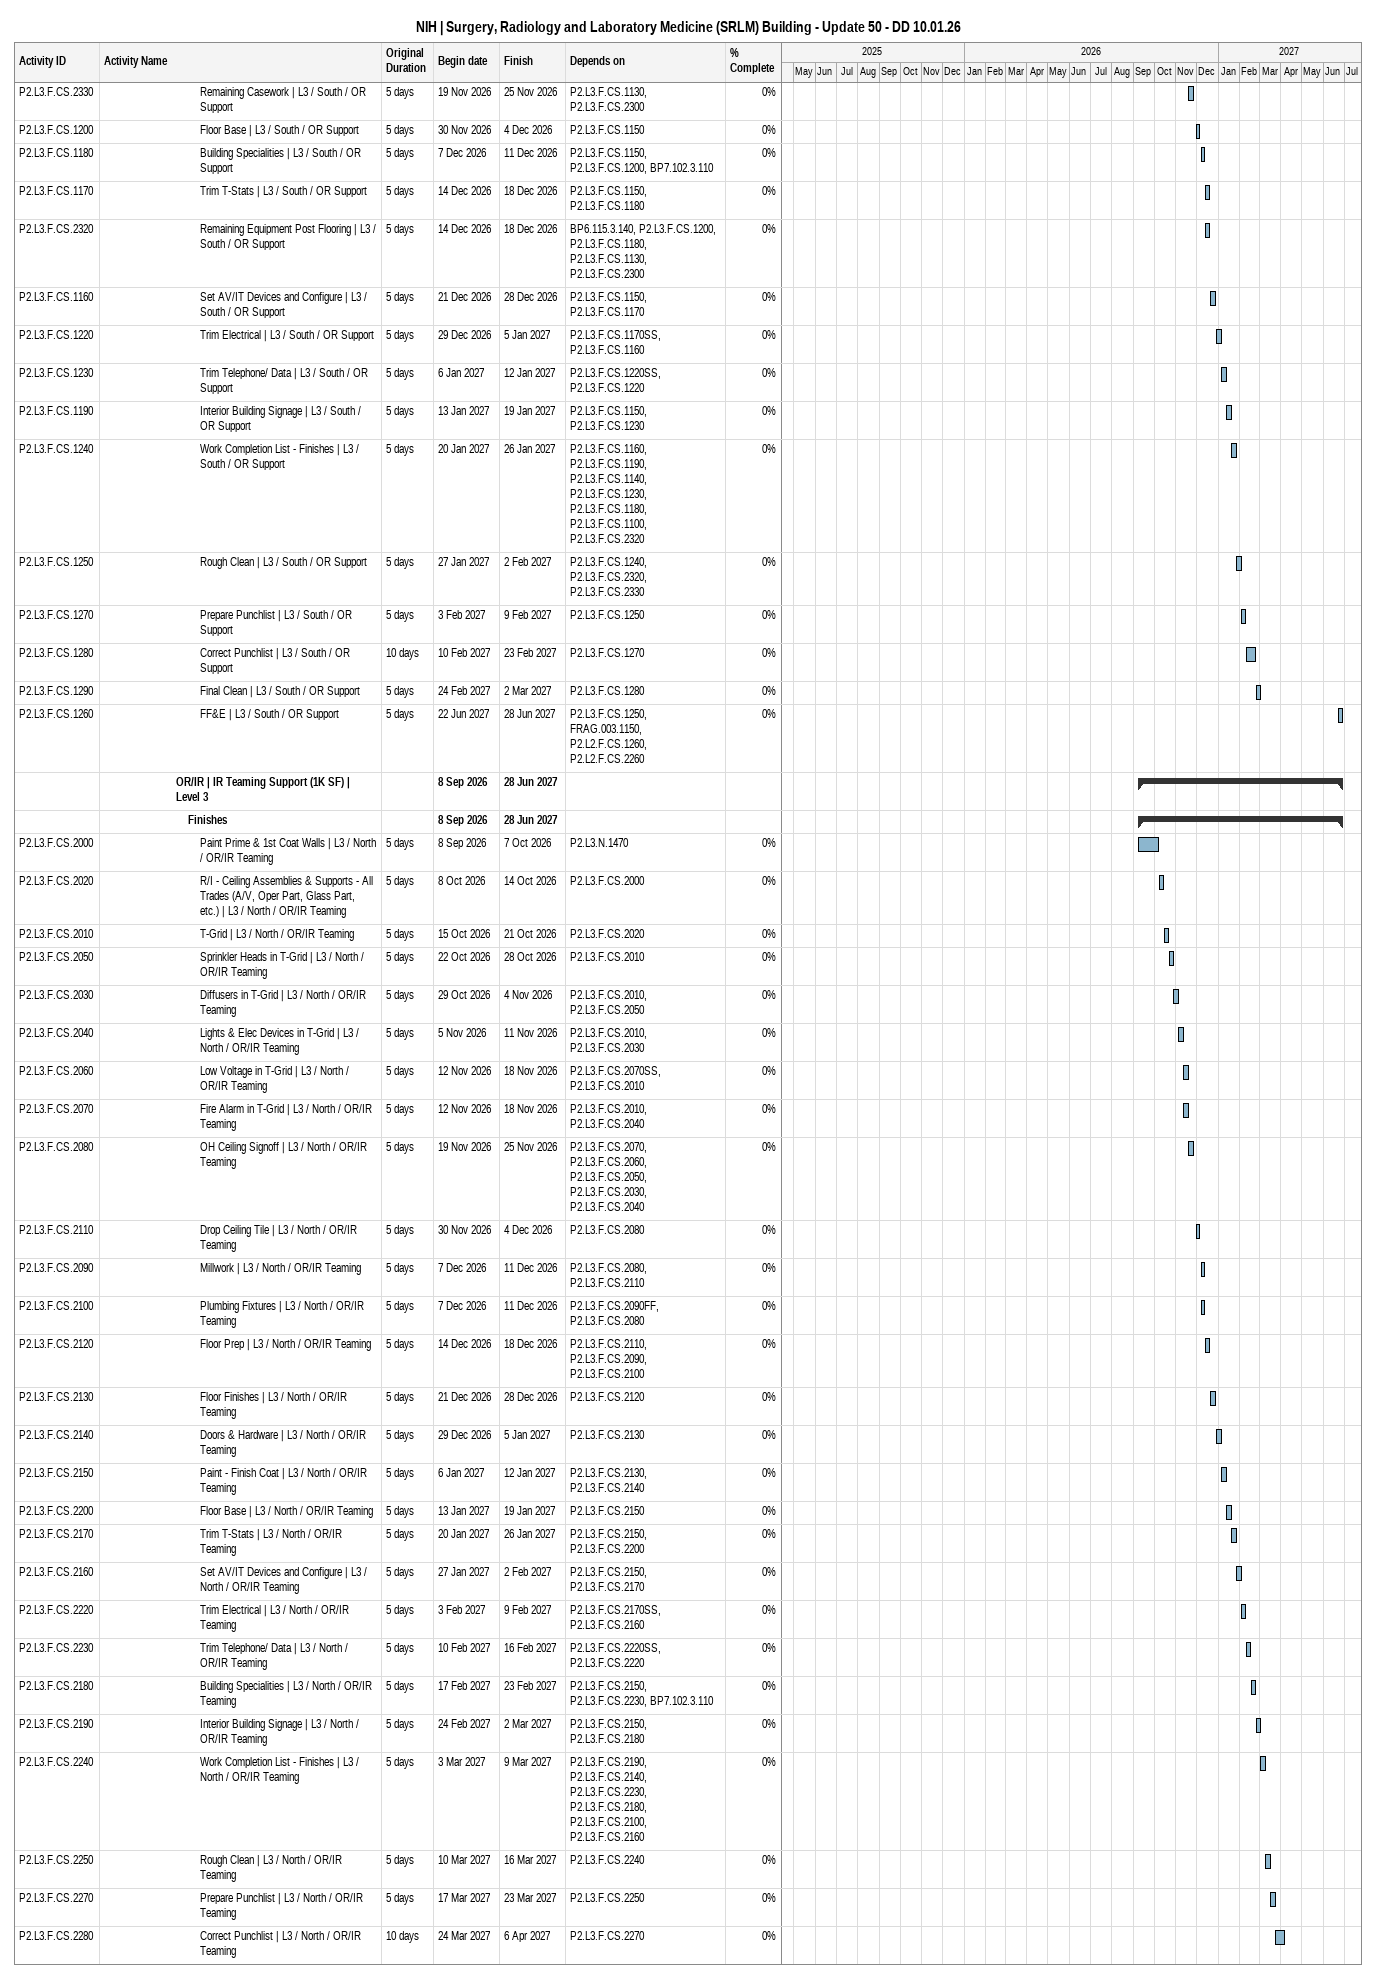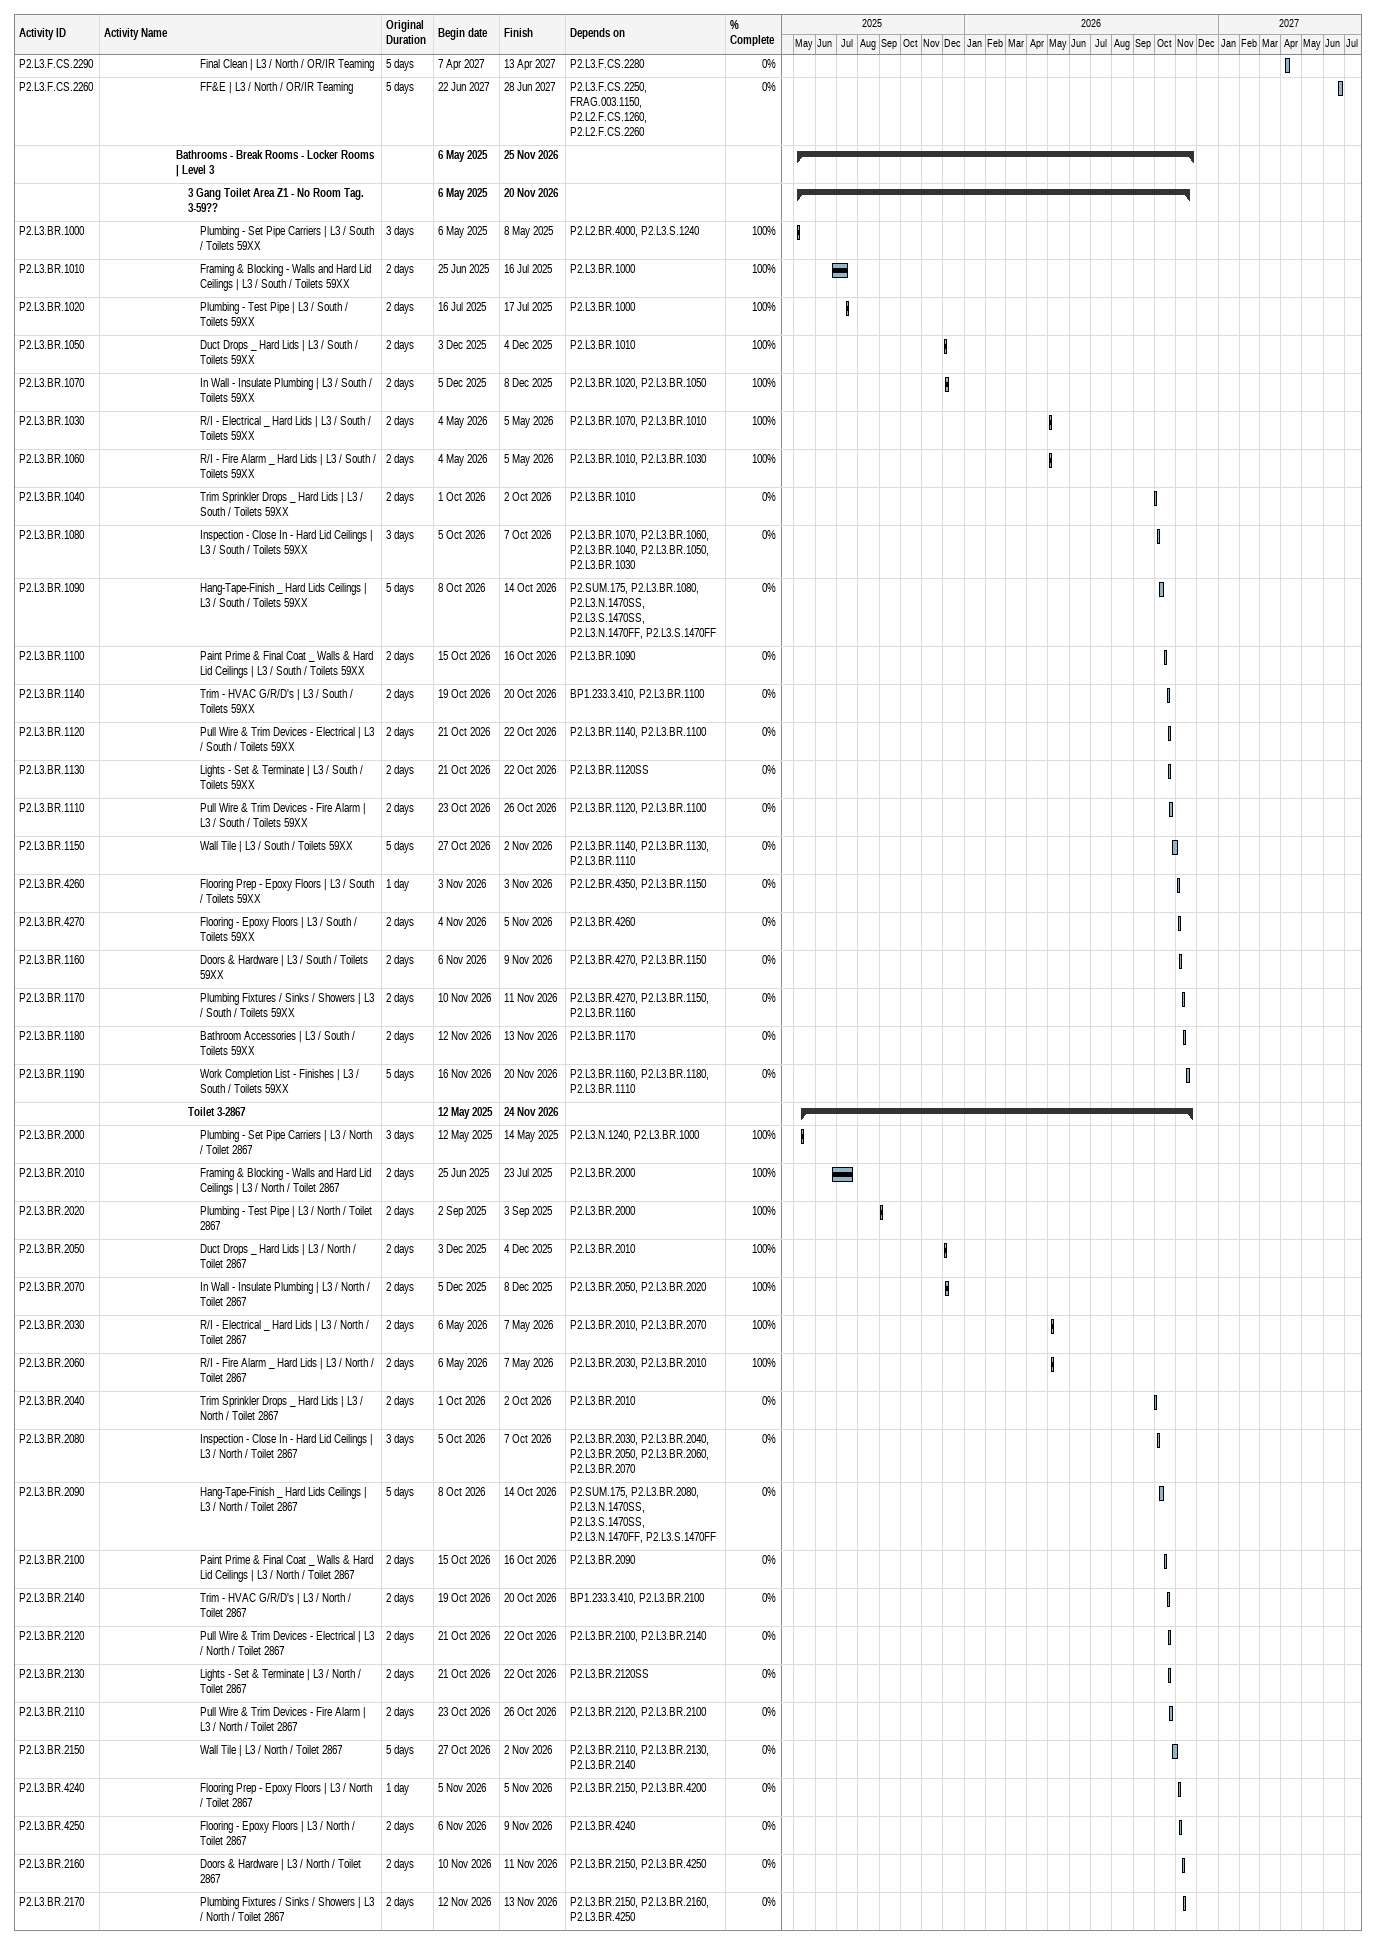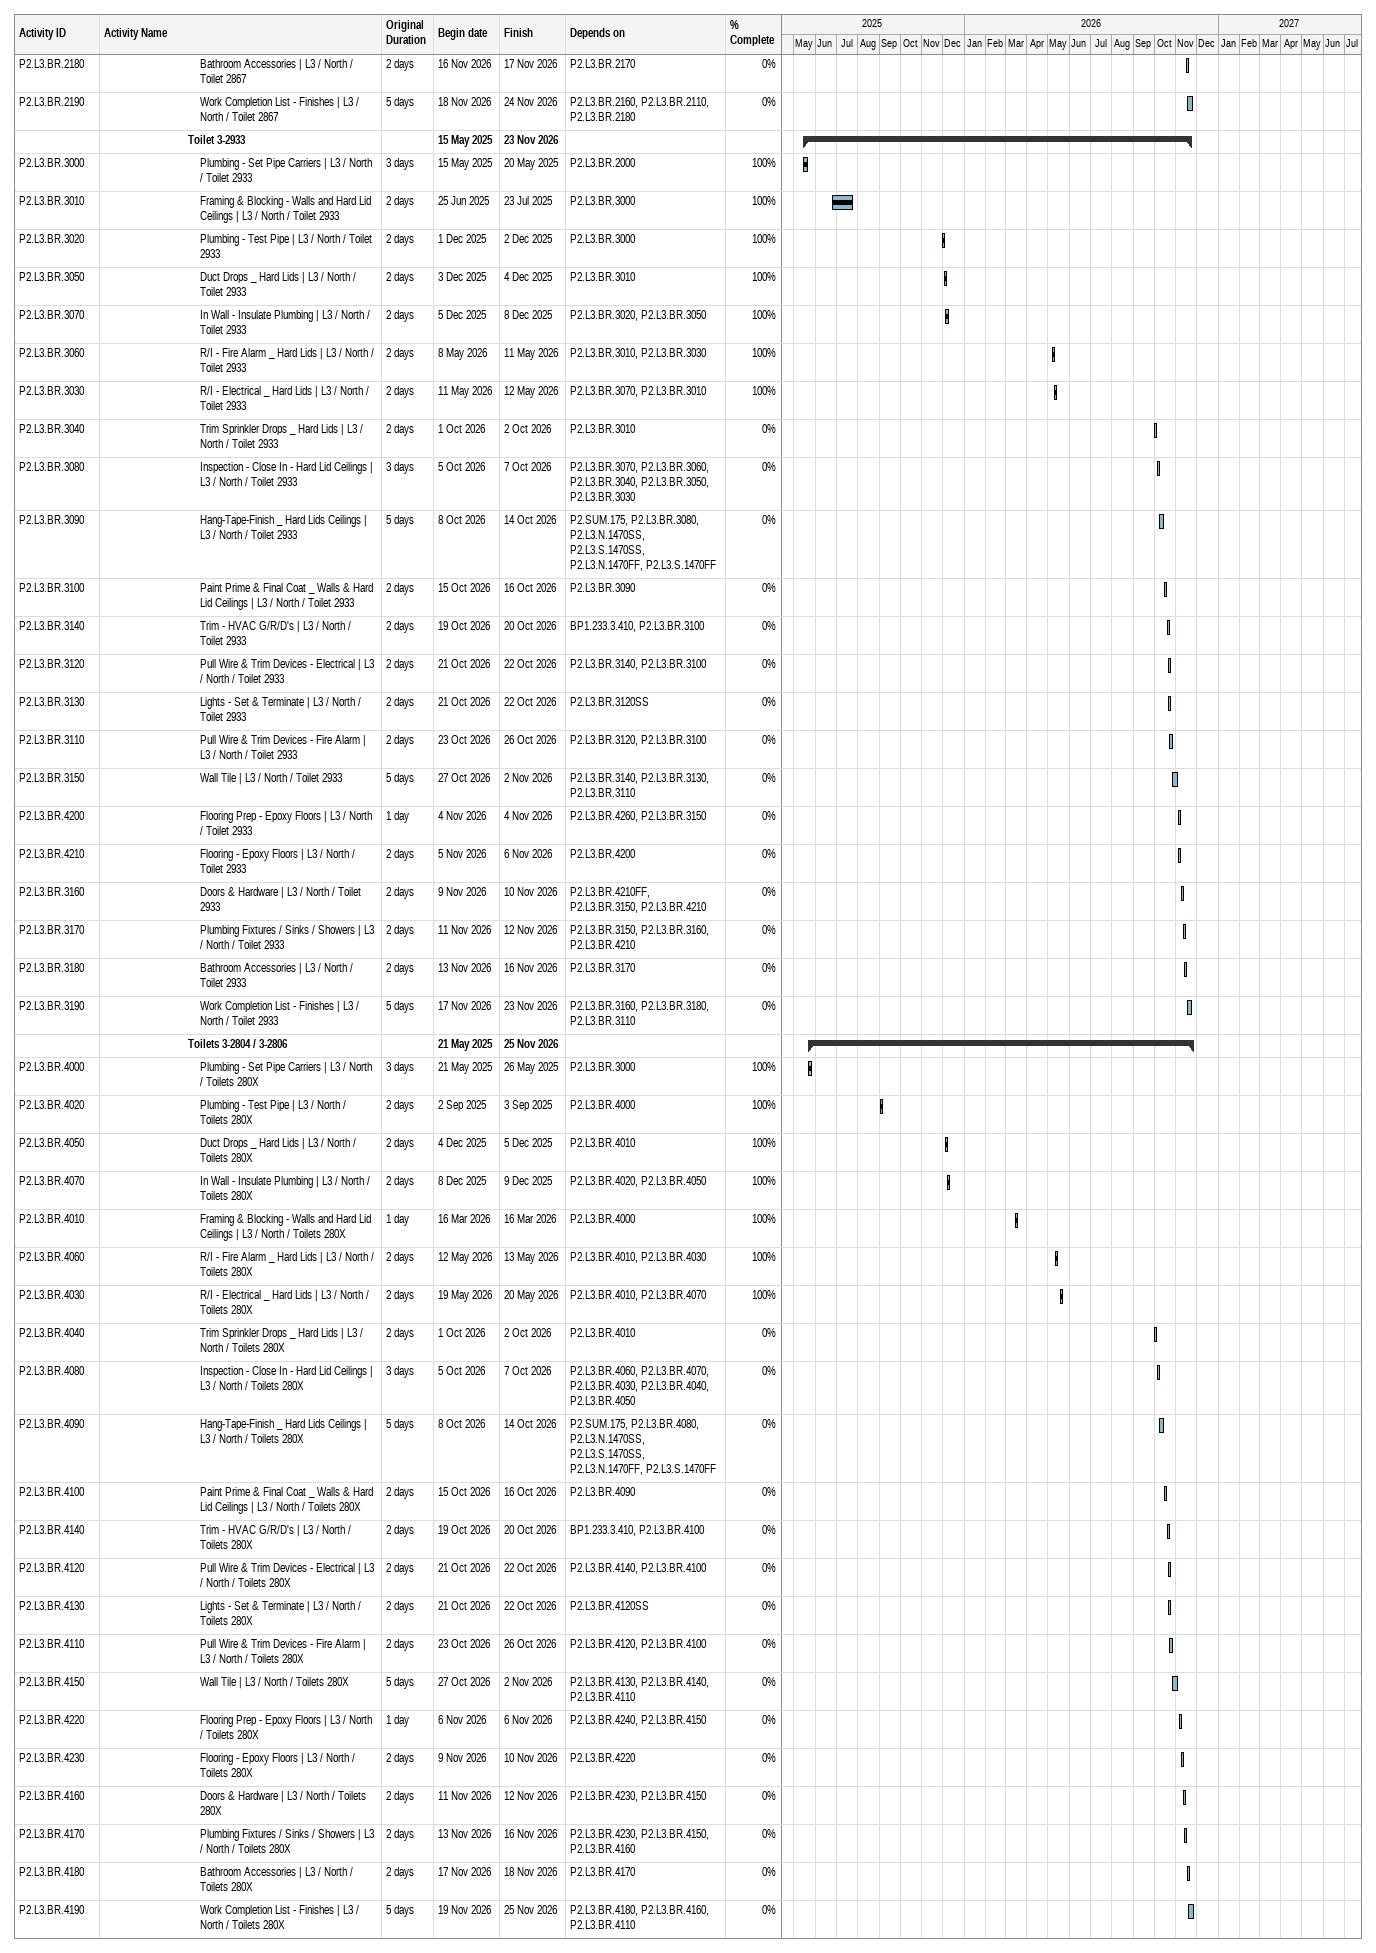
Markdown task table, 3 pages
NIH | Surgery, Radiology and Laboratory Medicine (SRLM) Building - Update 50 - DD 10.01.26

| ID | Level | Task | Original duration | Start | Finish | Predecessors | % complete |
|---|---|---|---|---|---|---|---|
| P2.L3.F.CS.2330 | 9 | Remaining Casework \| L3 / South / OR Support | 5d | 2026-11-19 | 2026-11-25 | P2.L3.F.CS.1130, P2.L3.F.CS.2300 | 0 |
| P2.L3.F.CS.1200 | 9 | Floor Base \| L3 / South / OR Support | 5d | 2026-11-30 | 2026-12-04 | P2.L3.F.CS.1150 | 0 |
| P2.L3.F.CS.1180 | 9 | Building Specialities \| L3 / South / OR Support | 5d | 2026-12-07 | 2026-12-11 | P2.L3.F.CS.1150, P2.L3.F.CS.1200, BP7.102.3.110 | 0 |
| P2.L3.F.CS.1170 | 9 | Trim T-Stats \| L3 / South / OR Support | 5d | 2026-12-14 | 2026-12-18 | P2.L3.F.CS.1150, P2.L3.F.CS.1180 | 0 |
| P2.L3.F.CS.2320 | 9 | Remaining Equipment Post Flooring \| L3 / South / OR Support | 5d | 2026-12-14 | 2026-12-18 | BP6.115.3.140, P2.L3.F.CS.1200, P2.L3.F.CS.1180, P2.L3.F.CS.1130, P2.L3.F.CS.2300 | 0 |
| P2.L3.F.CS.1160 | 9 | Set AV/IT Devices and Configure \| L3 / South / OR Support | 5d | 2026-12-21 | 2026-12-28 | P2.L3.F.CS.1150, P2.L3.F.CS.1170 | 0 |
| P2.L3.F.CS.1220 | 9 | Trim Electrical \| L3 / South / OR Support | 5d | 2026-12-29 | 2027-01-05 | P2.L3.F.CS.1170SS, P2.L3.F.CS.1160 | 0 |
| P2.L3.F.CS.1230 | 9 | Trim Telephone/ Data \| L3 / South / OR Support | 5d | 2027-01-06 | 2027-01-12 | P2.L3.F.CS.1220SS, P2.L3.F.CS.1220 | 0 |
| P2.L3.F.CS.1190 | 9 | Interior Building Signage \| L3 / South / OR Support | 5d | 2027-01-13 | 2027-01-19 | P2.L3.F.CS.1150, P2.L3.F.CS.1230 | 0 |
| P2.L3.F.CS.1240 | 9 | Work Completion List - Finishes \| L3 / South / OR Support | 5d | 2027-01-20 | 2027-01-26 | P2.L3.F.CS.1160, P2.L3.F.CS.1190, P2.L3.F.CS.1140, P2.L3.F.CS.1230, P2.L3.F.CS.1180, P2.L3.F.CS.1100, P2.L3.F.CS.2320 | 0 |
| P2.L3.F.CS.1250 | 9 | Rough Clean \| L3 / South / OR Support | 5d | 2027-01-27 | 2027-02-02 | P2.L3.F.CS.1240, P2.L3.F.CS.2320, P2.L3.F.CS.2330 | 0 |
| P2.L3.F.CS.1270 | 9 | Prepare Punchlist \| L3 / South / OR Support | 5d | 2027-02-03 | 2027-02-09 | P2.L3.F.CS.1250 | 0 |
| P2.L3.F.CS.1280 | 9 | Correct Punchlist \| L3 / South / OR Support | 10d | 2027-02-10 | 2027-02-23 | P2.L3.F.CS.1270 | 0 |
| P2.L3.F.CS.1290 | 9 | Final Clean \| L3 / South / OR Support | 5d | 2027-02-24 | 2027-03-02 | P2.L3.F.CS.1280 | 0 |
| P2.L3.F.CS.1260 | 9 | FF&E \| L3 / South / OR Support | 5d | 2027-06-22 | 2027-06-28 | P2.L3.F.CS.1250, FRAG.003.1150, P2.L2.F.CS.1260, P2.L2.F.CS.2260 | 0 |
|  | 7 | **OR/IR \| IR Teaming Support (1K SF) \| Level 3** |  | 2026-09-08 | 2027-06-28 |  |  |
|  | 8 | **Finishes** |  | 2026-09-08 | 2027-06-28 |  |  |
| P2.L3.F.CS.2000 | 9 | Paint Prime & 1st Coat Walls \| L3 / North / OR/IR Teaming | 5d | 2026-09-08 | 2026-10-07 | P2.L3.N.1470 | 0 |
| P2.L3.F.CS.2020 | 9 | R/I - Ceiling Assemblies & Supports - All Trades (A/V, Oper Part, Glass Part, etc.) \| L3 / North / OR/IR Teaming | 5d | 2026-10-08 | 2026-10-14 | P2.L3.F.CS.2000 | 0 |
| P2.L3.F.CS.2010 | 9 | T-Grid \| L3 / North / OR/IR Teaming | 5d | 2026-10-15 | 2026-10-21 | P2.L3.F.CS.2020 | 0 |
| P2.L3.F.CS.2050 | 9 | Sprinkler Heads in T-Grid \| L3 / North / OR/IR Teaming | 5d | 2026-10-22 | 2026-10-28 | P2.L3.F.CS.2010 | 0 |
| P2.L3.F.CS.2030 | 9 | Diffusers in T-Grid \| L3 / North / OR/IR Teaming | 5d | 2026-10-29 | 2026-11-04 | P2.L3.F.CS.2010, P2.L3.F.CS.2050 | 0 |
| P2.L3.F.CS.2040 | 9 | Lights & Elec Devices in T-Grid \| L3 / North / OR/IR Teaming | 5d | 2026-11-05 | 2026-11-11 | P2.L3.F.CS.2010, P2.L3.F.CS.2030 | 0 |
| P2.L3.F.CS.2060 | 9 | Low Voltage in T-Grid \| L3 / North / OR/IR Teaming | 5d | 2026-11-12 | 2026-11-18 | P2.L3.F.CS.2070SS, P2.L3.F.CS.2010 | 0 |
| P2.L3.F.CS.2070 | 9 | Fire Alarm in T-Grid \| L3 / North / OR/IR Teaming | 5d | 2026-11-12 | 2026-11-18 | P2.L3.F.CS.2010, P2.L3.F.CS.2040 | 0 |
| P2.L3.F.CS.2080 | 9 | OH Ceiling Signoff \| L3 / North / OR/IR Teaming | 5d | 2026-11-19 | 2026-11-25 | P2.L3.F.CS.2070, P2.L3.F.CS.2060, P2.L3.F.CS.2050, P2.L3.F.CS.2030, P2.L3.F.CS.2040 | 0 |
| P2.L3.F.CS.2110 | 9 | Drop Ceiling Tile \| L3 / North / OR/IR Teaming | 5d | 2026-11-30 | 2026-12-04 | P2.L3.F.CS.2080 | 0 |
| P2.L3.F.CS.2090 | 9 | Millwork \| L3 / North / OR/IR Teaming | 5d | 2026-12-07 | 2026-12-11 | P2.L3.F.CS.2080, P2.L3.F.CS.2110 | 0 |
| P2.L3.F.CS.2100 | 9 | Plumbing Fixtures \| L3 / North / OR/IR Teaming | 5d | 2026-12-07 | 2026-12-11 | P2.L3.F.CS.2090FF, P2.L3.F.CS.2080 | 0 |
| P2.L3.F.CS.2120 | 9 | Floor Prep \| L3 / North / OR/IR Teaming | 5d | 2026-12-14 | 2026-12-18 | P2.L3.F.CS.2110, P2.L3.F.CS.2090, P2.L3.F.CS.2100 | 0 |
| P2.L3.F.CS.2130 | 9 | Floor Finishes \| L3 / North / OR/IR Teaming | 5d | 2026-12-21 | 2026-12-28 | P2.L3.F.CS.2120 | 0 |
| P2.L3.F.CS.2140 | 9 | Doors & Hardware \| L3 / North / OR/IR Teaming | 5d | 2026-12-29 | 2027-01-05 | P2.L3.F.CS.2130 | 0 |
| P2.L3.F.CS.2150 | 9 | Paint - Finish Coat \| L3 / North / OR/IR Teaming | 5d | 2027-01-06 | 2027-01-12 | P2.L3.F.CS.2130, P2.L3.F.CS.2140 | 0 |
| P2.L3.F.CS.2200 | 9 | Floor Base \| L3 / North / OR/IR Teaming | 5d | 2027-01-13 | 2027-01-19 | P2.L3.F.CS.2150 | 0 |
| P2.L3.F.CS.2170 | 9 | Trim T-Stats \| L3 / North / OR/IR Teaming | 5d | 2027-01-20 | 2027-01-26 | P2.L3.F.CS.2150, P2.L3.F.CS.2200 | 0 |
| P2.L3.F.CS.2160 | 9 | Set AV/IT Devices and Configure \| L3 / North / OR/IR Teaming | 5d | 2027-01-27 | 2027-02-02 | P2.L3.F.CS.2150, P2.L3.F.CS.2170 | 0 |
| P2.L3.F.CS.2220 | 9 | Trim Electrical \| L3 / North / OR/IR Teaming | 5d | 2027-02-03 | 2027-02-09 | P2.L3.F.CS.2170SS, P2.L3.F.CS.2160 | 0 |
| P2.L3.F.CS.2230 | 9 | Trim Telephone/ Data \| L3 / North / OR/IR Teaming | 5d | 2027-02-10 | 2027-02-16 | P2.L3.F.CS.2220SS, P2.L3.F.CS.2220 | 0 |
| P2.L3.F.CS.2180 | 9 | Building Specialities \| L3 / North / OR/IR Teaming | 5d | 2027-02-17 | 2027-02-23 | P2.L3.F.CS.2150, P2.L3.F.CS.2230, BP7.102.3.110 | 0 |
| P2.L3.F.CS.2190 | 9 | Interior Building Signage \| L3 / North / OR/IR Teaming | 5d | 2027-02-24 | 2027-03-02 | P2.L3.F.CS.2150, P2.L3.F.CS.2180 | 0 |
| P2.L3.F.CS.2240 | 9 | Work Completion List - Finishes \| L3 / North / OR/IR Teaming | 5d | 2027-03-03 | 2027-03-09 | P2.L3.F.CS.2190, P2.L3.F.CS.2140, P2.L3.F.CS.2230, P2.L3.F.CS.2180, P2.L3.F.CS.2100, P2.L3.F.CS.2160 | 0 |
| P2.L3.F.CS.2250 | 9 | Rough Clean \| L3 / North / OR/IR Teaming | 5d | 2027-03-10 | 2027-03-16 | P2.L3.F.CS.2240 | 0 |
| P2.L3.F.CS.2270 | 9 | Prepare Punchlist \| L3 / North / OR/IR Teaming | 5d | 2027-03-17 | 2027-03-23 | P2.L3.F.CS.2250 | 0 |
| P2.L3.F.CS.2280 | 9 | Correct Punchlist \| L3 / North / OR/IR Teaming | 10d | 2027-03-24 | 2027-04-06 | P2.L3.F.CS.2270 | 0 |
| P2.L3.F.CS.2290 | 9 | Final Clean \| L3 / North / OR/IR Teaming | 5d | 2027-04-07 | 2027-04-13 | P2.L3.F.CS.2280 | 0 |
| P2.L3.F.CS.2260 | 9 | FF&E \| L3 / North / OR/IR Teaming | 5d | 2027-06-22 | 2027-06-28 | P2.L3.F.CS.2250, FRAG.003.1150, P2.L2.F.CS.1260, P2.L2.F.CS.2260 | 0 |
|  | 7 | **Bathrooms - Break Rooms - Locker Rooms \| Level 3** |  | 2025-05-06 | 2026-11-25 |  |  |
|  | 8 | **3 Gang Toilet Area Z1 - No Room Tag. 3-59??** |  | 2025-05-06 | 2026-11-20 |  |  |
| P2.L3.BR.1000 | 9 | Plumbing - Set Pipe Carriers \| L3 / South / Toilets 59XX | 3d | 2025-05-06 | 2025-05-08 | P2.L2.BR.4000, P2.L3.S.1240 | 100 |
| P2.L3.BR.1010 | 9 | Framing & Blocking - Walls and Hard Lid Ceilings \| L3 / South / Toilets 59XX | 2d | 2025-06-25 | 2025-07-16 | P2.L3.BR.1000 | 100 |
| P2.L3.BR.1020 | 9 | Plumbing - Test Pipe \| L3 / South / Toilets 59XX | 2d | 2025-07-16 | 2025-07-17 | P2.L3.BR.1000 | 100 |
| P2.L3.BR.1050 | 9 | Duct Drops _ Hard Lids \| L3 / South / Toilets 59XX | 2d | 2025-12-03 | 2025-12-04 | P2.L3.BR.1010 | 100 |
| P2.L3.BR.1070 | 9 | In Wall - Insulate Plumbing \| L3 / South / Toilets 59XX | 2d | 2025-12-05 | 2025-12-08 | P2.L3.BR.1020, P2.L3.BR.1050 | 100 |
| P2.L3.BR.1030 | 9 | R/I - Electrical _ Hard Lids \| L3 / South / Toilets 59XX | 2d | 2026-05-04 | 2026-05-05 | P2.L3.BR.1070, P2.L3.BR.1010 | 100 |
| P2.L3.BR.1060 | 9 | R/I - Fire Alarm _ Hard Lids \| L3 / South / Toilets 59XX | 2d | 2026-05-04 | 2026-05-05 | P2.L3.BR.1010, P2.L3.BR.1030 | 100 |
| P2.L3.BR.1040 | 9 | Trim Sprinkler Drops _ Hard Lids \| L3 / South / Toilets 59XX | 2d | 2026-10-01 | 2026-10-02 | P2.L3.BR.1010 | 0 |
| P2.L3.BR.1080 | 9 | Inspection - Close In - Hard Lid Ceilings \| L3 / South / Toilets 59XX | 3d | 2026-10-05 | 2026-10-07 | P2.L3.BR.1070, P2.L3.BR.1060, P2.L3.BR.1040, P2.L3.BR.1050, P2.L3.BR.1030 | 0 |
| P2.L3.BR.1090 | 9 | Hang-Tape-Finish _ Hard Lids Ceilings \| L3 / South / Toilets 59XX | 5d | 2026-10-08 | 2026-10-14 | P2.SUM.175, P2.L3.BR.1080, P2.L3.N.1470SS, P2.L3.S.1470SS, P2.L3.N.1470FF, P2.L3.S.1470FF | 0 |
| P2.L3.BR.1100 | 9 | Paint Prime & Final Coat _ Walls & Hard Lid Ceilings \| L3 / South / Toilets 59XX | 2d | 2026-10-15 | 2026-10-16 | P2.L3.BR.1090 | 0 |
| P2.L3.BR.1140 | 9 | Trim - HVAC G/R/D's \| L3 / South / Toilets 59XX | 2d | 2026-10-19 | 2026-10-20 | BP1.233.3.410, P2.L3.BR.1100 | 0 |
| P2.L3.BR.1120 | 9 | Pull Wire & Trim Devices - Electrical \| L3 / South / Toilets 59XX | 2d | 2026-10-21 | 2026-10-22 | P2.L3.BR.1140, P2.L3.BR.1100 | 0 |
| P2.L3.BR.1130 | 9 | Lights - Set & Terminate \| L3 / South / Toilets 59XX | 2d | 2026-10-21 | 2026-10-22 | P2.L3.BR.1120SS | 0 |
| P2.L3.BR.1110 | 9 | Pull Wire & Trim Devices - Fire Alarm \| L3 / South / Toilets 59XX | 2d | 2026-10-23 | 2026-10-26 | P2.L3.BR.1120, P2.L3.BR.1100 | 0 |
| P2.L3.BR.1150 | 9 | Wall Tile \| L3 / South / Toilets 59XX | 5d | 2026-10-27 | 2026-11-02 | P2.L3.BR.1140, P2.L3.BR.1130, P2.L3.BR.1110 | 0 |
| P2.L3.BR.4260 | 9 | Flooring Prep - Epoxy Floors \| L3 / South / Toilets 59XX | 1d | 2026-11-03 | 2026-11-03 | P2.L2.BR.4350, P2.L3.BR.1150 | 0 |
| P2.L3.BR.4270 | 9 | Flooring - Epoxy Floors \| L3 / South / Toilets 59XX | 2d | 2026-11-04 | 2026-11-05 | P2.L3.BR.4260 | 0 |
| P2.L3.BR.1160 | 9 | Doors & Hardware \| L3 / South / Toilets 59XX | 2d | 2026-11-06 | 2026-11-09 | P2.L3.BR.4270, P2.L3.BR.1150 | 0 |
| P2.L3.BR.1170 | 9 | Plumbing Fixtures / Sinks / Showers \| L3 / South / Toilets 59XX | 2d | 2026-11-10 | 2026-11-11 | P2.L3.BR.4270, P2.L3.BR.1150, P2.L3.BR.1160 | 0 |
| P2.L3.BR.1180 | 9 | Bathroom Accessories \| L3 / South / Toilets 59XX | 2d | 2026-11-12 | 2026-11-13 | P2.L3.BR.1170 | 0 |
| P2.L3.BR.1190 | 9 | Work Completion List - Finishes \| L3 / South / Toilets 59XX | 5d | 2026-11-16 | 2026-11-20 | P2.L3.BR.1160, P2.L3.BR.1180, P2.L3.BR.1110 | 0 |
|  | 8 | **Toilet 3-2867** |  | 2025-05-12 | 2026-11-24 |  |  |
| P2.L3.BR.2000 | 9 | Plumbing - Set Pipe Carriers \| L3 / North / Toilet 2867 | 3d | 2025-05-12 | 2025-05-14 | P2.L3.N.1240, P2.L3.BR.1000 | 100 |
| P2.L3.BR.2010 | 9 | Framing & Blocking - Walls and Hard Lid Ceilings \| L3 / North / Toilet 2867 | 2d | 2025-06-25 | 2025-07-23 | P2.L3.BR.2000 | 100 |
| P2.L3.BR.2020 | 9 | Plumbing - Test Pipe \| L3 / North / Toilet 2867 | 2d | 2025-09-02 | 2025-09-03 | P2.L3.BR.2000 | 100 |
| P2.L3.BR.2050 | 9 | Duct Drops _ Hard Lids \| L3 / North / Toilet 2867 | 2d | 2025-12-03 | 2025-12-04 | P2.L3.BR.2010 | 100 |
| P2.L3.BR.2070 | 9 | In Wall - Insulate Plumbing \| L3 / North / Toilet 2867 | 2d | 2025-12-05 | 2025-12-08 | P2.L3.BR.2050, P2.L3.BR.2020 | 100 |
| P2.L3.BR.2030 | 9 | R/I - Electrical _ Hard Lids \| L3 / North / Toilet 2867 | 2d | 2026-05-06 | 2026-05-07 | P2.L3.BR.2010, P2.L3.BR.2070 | 100 |
| P2.L3.BR.2060 | 9 | R/I - Fire Alarm _ Hard Lids \| L3 / North / Toilet 2867 | 2d | 2026-05-06 | 2026-05-07 | P2.L3.BR.2030, P2.L3.BR.2010 | 100 |
| P2.L3.BR.2040 | 9 | Trim Sprinkler Drops _ Hard Lids \| L3 / North / Toilet 2867 | 2d | 2026-10-01 | 2026-10-02 | P2.L3.BR.2010 | 0 |
| P2.L3.BR.2080 | 9 | Inspection - Close In - Hard Lid Ceilings \| L3 / North / Toilet 2867 | 3d | 2026-10-05 | 2026-10-07 | P2.L3.BR.2030, P2.L3.BR.2040, P2.L3.BR.2050, P2.L3.BR.2060, P2.L3.BR.2070 | 0 |
| P2.L3.BR.2090 | 9 | Hang-Tape-Finish _ Hard Lids Ceilings \| L3 / North / Toilet 2867 | 5d | 2026-10-08 | 2026-10-14 | P2.SUM.175, P2.L3.BR.2080, P2.L3.N.1470SS, P2.L3.S.1470SS, P2.L3.N.1470FF, P2.L3.S.1470FF | 0 |
| P2.L3.BR.2100 | 9 | Paint Prime & Final Coat _ Walls & Hard Lid Ceilings \| L3 / North / Toilet 2867 | 2d | 2026-10-15 | 2026-10-16 | P2.L3.BR.2090 | 0 |
| P2.L3.BR.2140 | 9 | Trim - HVAC G/R/D's \| L3 / North / Toilet 2867 | 2d | 2026-10-19 | 2026-10-20 | BP1.233.3.410, P2.L3.BR.2100 | 0 |
| P2.L3.BR.2120 | 9 | Pull Wire & Trim Devices - Electrical \| L3 / North / Toilet 2867 | 2d | 2026-10-21 | 2026-10-22 | P2.L3.BR.2100, P2.L3.BR.2140 | 0 |
| P2.L3.BR.2130 | 9 | Lights - Set & Terminate \| L3 / North / Toilet 2867 | 2d | 2026-10-21 | 2026-10-22 | P2.L3.BR.2120SS | 0 |
| P2.L3.BR.2110 | 9 | Pull Wire & Trim Devices - Fire Alarm \| L3 / North / Toilet 2867 | 2d | 2026-10-23 | 2026-10-26 | P2.L3.BR.2120, P2.L3.BR.2100 | 0 |
| P2.L3.BR.2150 | 9 | Wall Tile \| L3 / North / Toilet 2867 | 5d | 2026-10-27 | 2026-11-02 | P2.L3.BR.2110, P2.L3.BR.2130, P2.L3.BR.2140 | 0 |
| P2.L3.BR.4240 | 9 | Flooring Prep - Epoxy Floors \| L3 / North / Toilet 2867 | 1d | 2026-11-05 | 2026-11-05 | P2.L3.BR.2150, P2.L3.BR.4200 | 0 |
| P2.L3.BR.4250 | 9 | Flooring - Epoxy Floors \| L3 / North / Toilet 2867 | 2d | 2026-11-06 | 2026-11-09 | P2.L3.BR.4240 | 0 |
| P2.L3.BR.2160 | 9 | Doors & Hardware \| L3 / North / Toilet 2867 | 2d | 2026-11-10 | 2026-11-11 | P2.L3.BR.2150, P2.L3.BR.4250 | 0 |
| P2.L3.BR.2170 | 9 | Plumbing Fixtures / Sinks / Showers \| L3 / North / Toilet 2867 | 2d | 2026-11-12 | 2026-11-13 | P2.L3.BR.2150, P2.L3.BR.2160, P2.L3.BR.4250 | 0 |
| P2.L3.BR.2180 | 9 | Bathroom Accessories \| L3 / North / Toilet 2867 | 2d | 2026-11-16 | 2026-11-17 | P2.L3.BR.2170 | 0 |
| P2.L3.BR.2190 | 9 | Work Completion List - Finishes \| L3 / North / Toilet 2867 | 5d | 2026-11-18 | 2026-11-24 | P2.L3.BR.2160, P2.L3.BR.2110, P2.L3.BR.2180 | 0 |
|  | 8 | **Toilet 3-2933** |  | 2025-05-15 | 2026-11-23 |  |  |
| P2.L3.BR.3000 | 9 | Plumbing - Set Pipe Carriers \| L3 / North / Toilet 2933 | 3d | 2025-05-15 | 2025-05-20 | P2.L3.BR.2000 | 100 |
| P2.L3.BR.3010 | 9 | Framing & Blocking - Walls and Hard Lid Ceilings \| L3 / North / Toilet 2933 | 2d | 2025-06-25 | 2025-07-23 | P2.L3.BR.3000 | 100 |
| P2.L3.BR.3020 | 9 | Plumbing - Test Pipe \| L3 / North / Toilet 2933 | 2d | 2025-12-01 | 2025-12-02 | P2.L3.BR.3000 | 100 |
| P2.L3.BR.3050 | 9 | Duct Drops _ Hard Lids \| L3 / North / Toilet 2933 | 2d | 2025-12-03 | 2025-12-04 | P2.L3.BR.3010 | 100 |
| P2.L3.BR.3070 | 9 | In Wall - Insulate Plumbing \| L3 / North / Toilet 2933 | 2d | 2025-12-05 | 2025-12-08 | P2.L3.BR.3020, P2.L3.BR.3050 | 100 |
| P2.L3.BR.3060 | 9 | R/I - Fire Alarm _ Hard Lids \| L3 / North / Toilet 2933 | 2d | 2026-05-08 | 2026-05-11 | P2.L3.BR.3010, P2.L3.BR.3030 | 100 |
| P2.L3.BR.3030 | 9 | R/I - Electrical _ Hard Lids \| L3 / North / Toilet 2933 | 2d | 2026-05-11 | 2026-05-12 | P2.L3.BR.3070, P2.L3.BR.3010 | 100 |
| P2.L3.BR.3040 | 9 | Trim Sprinkler Drops _ Hard Lids \| L3 / North / Toilet 2933 | 2d | 2026-10-01 | 2026-10-02 | P2.L3.BR.3010 | 0 |
| P2.L3.BR.3080 | 9 | Inspection - Close In - Hard Lid Ceilings \| L3 / North / Toilet 2933 | 3d | 2026-10-05 | 2026-10-07 | P2.L3.BR.3070, P2.L3.BR.3060, P2.L3.BR.3040, P2.L3.BR.3050, P2.L3.BR.3030 | 0 |
| P2.L3.BR.3090 | 9 | Hang-Tape-Finish _ Hard Lids Ceilings \| L3 / North / Toilet 2933 | 5d | 2026-10-08 | 2026-10-14 | P2.SUM.175, P2.L3.BR.3080, P2.L3.N.1470SS, P2.L3.S.1470SS, P2.L3.N.1470FF, P2.L3.S.1470FF | 0 |
| P2.L3.BR.3100 | 9 | Paint Prime & Final Coat _ Walls & Hard Lid Ceilings \| L3 / North / Toilet 2933 | 2d | 2026-10-15 | 2026-10-16 | P2.L3.BR.3090 | 0 |
| P2.L3.BR.3140 | 9 | Trim - HVAC G/R/D's \| L3 / North / Toilet 2933 | 2d | 2026-10-19 | 2026-10-20 | BP1.233.3.410, P2.L3.BR.3100 | 0 |
| P2.L3.BR.3120 | 9 | Pull Wire & Trim Devices - Electrical \| L3 / North / Toilet 2933 | 2d | 2026-10-21 | 2026-10-22 | P2.L3.BR.3140, P2.L3.BR.3100 | 0 |
| P2.L3.BR.3130 | 9 | Lights - Set & Terminate \| L3 / North / Toilet 2933 | 2d | 2026-10-21 | 2026-10-22 | P2.L3.BR.3120SS | 0 |
| P2.L3.BR.3110 | 9 | Pull Wire & Trim Devices - Fire Alarm \| L3 / North / Toilet 2933 | 2d | 2026-10-23 | 2026-10-26 | P2.L3.BR.3120, P2.L3.BR.3100 | 0 |
| P2.L3.BR.3150 | 9 | Wall Tile \| L3 / North / Toilet 2933 | 5d | 2026-10-27 | 2026-11-02 | P2.L3.BR.3140, P2.L3.BR.3130, P2.L3.BR.3110 | 0 |
| P2.L3.BR.4200 | 9 | Flooring Prep - Epoxy Floors \| L3 / North / Toilet 2933 | 1d | 2026-11-04 | 2026-11-04 | P2.L3.BR.4260, P2.L3.BR.3150 | 0 |
| P2.L3.BR.4210 | 9 | Flooring - Epoxy Floors \| L3 / North / Toilet 2933 | 2d | 2026-11-05 | 2026-11-06 | P2.L3.BR.4200 | 0 |
| P2.L3.BR.3160 | 9 | Doors & Hardware \| L3 / North / Toilet 2933 | 2d | 2026-11-09 | 2026-11-10 | P2.L3.BR.4210FF, P2.L3.BR.3150, P2.L3.BR.4210 | 0 |
| P2.L3.BR.3170 | 9 | Plumbing Fixtures / Sinks / Showers \| L3 / North / Toilet 2933 | 2d | 2026-11-11 | 2026-11-12 | P2.L3.BR.3150, P2.L3.BR.3160, P2.L3.BR.4210 | 0 |
| P2.L3.BR.3180 | 9 | Bathroom Accessories \| L3 / North / Toilet 2933 | 2d | 2026-11-13 | 2026-11-16 | P2.L3.BR.3170 | 0 |
| P2.L3.BR.3190 | 9 | Work Completion List - Finishes \| L3 / North / Toilet 2933 | 5d | 2026-11-17 | 2026-11-23 | P2.L3.BR.3160, P2.L3.BR.3180, P2.L3.BR.3110 | 0 |
|  | 8 | **Toilets 3-2804 / 3-2806** |  | 2025-05-21 | 2026-11-25 |  |  |
| P2.L3.BR.4000 | 9 | Plumbing - Set Pipe Carriers \| L3 / North / Toilets 280X | 3d | 2025-05-21 | 2025-05-26 | P2.L3.BR.3000 | 100 |
| P2.L3.BR.4020 | 9 | Plumbing - Test Pipe \| L3 / North / Toilets 280X | 2d | 2025-09-02 | 2025-09-03 | P2.L3.BR.4000 | 100 |
| P2.L3.BR.4050 | 9 | Duct Drops _ Hard Lids \| L3 / North / Toilets 280X | 2d | 2025-12-04 | 2025-12-05 | P2.L3.BR.4010 | 100 |
| P2.L3.BR.4070 | 9 | In Wall - Insulate Plumbing \| L3 / North / Toilets 280X | 2d | 2025-12-08 | 2025-12-09 | P2.L3.BR.4020, P2.L3.BR.4050 | 100 |
| P2.L3.BR.4010 | 9 | Framing & Blocking - Walls and Hard Lid Ceilings \| L3 / North / Toilets 280X | 1d | 2026-03-16 | 2026-03-16 | P2.L3.BR.4000 | 100 |
| P2.L3.BR.4060 | 9 | R/I - Fire Alarm _ Hard Lids \| L3 / North / Toilets 280X | 2d | 2026-05-12 | 2026-05-13 | P2.L3.BR.4010, P2.L3.BR.4030 | 100 |
| P2.L3.BR.4030 | 9 | R/I - Electrical _ Hard Lids \| L3 / North / Toilets 280X | 2d | 2026-05-19 | 2026-05-20 | P2.L3.BR.4010, P2.L3.BR.4070 | 100 |
| P2.L3.BR.4040 | 9 | Trim Sprinkler Drops _ Hard Lids \| L3 / North / Toilets 280X | 2d | 2026-10-01 | 2026-10-02 | P2.L3.BR.4010 | 0 |
| P2.L3.BR.4080 | 9 | Inspection - Close In - Hard Lid Ceilings \| L3 / North / Toilets 280X | 3d | 2026-10-05 | 2026-10-07 | P2.L3.BR.4060, P2.L3.BR.4070, P2.L3.BR.4030, P2.L3.BR.4040, P2.L3.BR.4050 | 0 |
| P2.L3.BR.4090 | 9 | Hang-Tape-Finish _ Hard Lids Ceilings \| L3 / North / Toilets 280X | 5d | 2026-10-08 | 2026-10-14 | P2.SUM.175, P2.L3.BR.4080, P2.L3.N.1470SS, P2.L3.S.1470SS, P2.L3.N.1470FF, P2.L3.S.1470FF | 0 |
| P2.L3.BR.4100 | 9 | Paint Prime & Final Coat _ Walls & Hard Lid Ceilings \| L3 / North / Toilets 280X | 2d | 2026-10-15 | 2026-10-16 | P2.L3.BR.4090 | 0 |
| P2.L3.BR.4140 | 9 | Trim - HVAC G/R/D's \| L3 / North / Toilets 280X | 2d | 2026-10-19 | 2026-10-20 | BP1.233.3.410, P2.L3.BR.4100 | 0 |
| P2.L3.BR.4120 | 9 | Pull Wire & Trim Devices - Electrical \| L3 / North / Toilets 280X | 2d | 2026-10-21 | 2026-10-22 | P2.L3.BR.4140, P2.L3.BR.4100 | 0 |
| P2.L3.BR.4130 | 9 | Lights - Set & Terminate \| L3 / North / Toilets 280X | 2d | 2026-10-21 | 2026-10-22 | P2.L3.BR.4120SS | 0 |
| P2.L3.BR.4110 | 9 | Pull Wire & Trim Devices - Fire Alarm \| L3 / North / Toilets 280X | 2d | 2026-10-23 | 2026-10-26 | P2.L3.BR.4120, P2.L3.BR.4100 | 0 |
| P2.L3.BR.4150 | 9 | Wall Tile \| L3 / North / Toilets 280X | 5d | 2026-10-27 | 2026-11-02 | P2.L3.BR.4130, P2.L3.BR.4140, P2.L3.BR.4110 | 0 |
| P2.L3.BR.4220 | 9 | Flooring Prep - Epoxy Floors \| L3 / North / Toilets 280X | 1d | 2026-11-06 | 2026-11-06 | P2.L3.BR.4240, P2.L3.BR.4150 | 0 |
| P2.L3.BR.4230 | 9 | Flooring - Epoxy Floors \| L3 / North / Toilets 280X | 2d | 2026-11-09 | 2026-11-10 | P2.L3.BR.4220 | 0 |
| P2.L3.BR.4160 | 9 | Doors & Hardware \| L3 / North / Toilets 280X | 2d | 2026-11-11 | 2026-11-12 | P2.L3.BR.4230, P2.L3.BR.4150 | 0 |
| P2.L3.BR.4170 | 9 | Plumbing Fixtures / Sinks / Showers \| L3 / North / Toilets 280X | 2d | 2026-11-13 | 2026-11-16 | P2.L3.BR.4230, P2.L3.BR.4150, P2.L3.BR.4160 | 0 |
| P2.L3.BR.4180 | 9 | Bathroom Accessories \| L3 / North / Toilets 280X | 2d | 2026-11-17 | 2026-11-18 | P2.L3.BR.4170 | 0 |
| P2.L3.BR.4190 | 9 | Work Completion List - Finishes \| L3 / North / Toilets 280X | 5d | 2026-11-19 | 2026-11-25 | P2.L3.BR.4180, P2.L3.BR.4160, P2.L3.BR.4110 | 0 |
